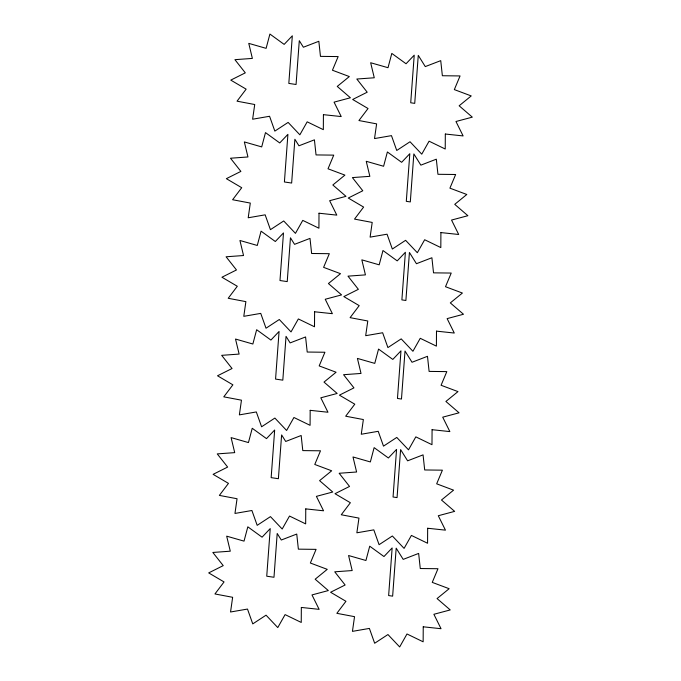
<?xml version="1.0" encoding="UTF-8"?>
<svg xmlns="http://www.w3.org/2000/svg" width="681" height="681" viewBox="0 0 681 681"><rect width="100%" height="100%" fill="white"/><g stroke="black" fill="none" stroke-linecap="round" stroke-linejoin="round"><path stroke-width="1.02" d="M301.342 607.443L301.249 622.443L285.092 614.611L277.771 627.584L266.05 615.181L252.762 623.89L247.492 609.061L230.544 611.998L232.638 597.297L214.949 593.96L224.049 581.94L208.692 572.9L223.223 565.63L212.838 552.453L230.289 551.193L226.679 536.16L244.028 541.131L247.824 526.83L262.074 537.181L270.246 528.575L266.739 576.203L273.983 577.267L277.201 533.461L281.296 540.016L296.746 534.057L298.372 549.158L316.078 549.363L310.357 563.025L327.246 569.35L315.167 579.208L328.327 590.563L311.983 594.922L319.134 609.35L301.342 607.443M305.76 508.886L305.667 523.885L289.51 516.053L282.189 529.026L270.459 516.624L257.18 525.34L251.91 510.503L234.962 513.44L237.056 498.739L219.367 495.402L228.467 483.382L213.11 474.342L227.641 467.072L217.256 453.895L234.707 452.635L231.097 437.602L248.446 442.573L252.234 428.281L266.492 438.624L274.664 430.017L271.157 477.645L278.393 478.709L281.619 434.904L285.714 441.458L301.164 435.5L302.79 450.601L320.496 450.805L314.775 464.468L331.664 470.792L319.585 480.65L332.745 492.014L316.393 496.364L323.552 510.793L305.76 508.886M310.178 410.337L310.085 425.327L293.928 417.496L286.607 430.477L274.877 418.066L261.598 426.783L256.32 411.945L239.371 414.882L241.466 400.181L223.785 396.844L232.885 384.825L217.52 375.784L232.051 368.515L221.674 355.337L239.125 354.086L235.515 339.044L252.864 344.016L256.652 329.723L270.91 340.066L279.074 331.468L275.567 379.087L282.811 380.16L286.037 336.346L290.132 342.901L305.582 336.95L307.208 352.043L324.914 352.247L319.185 365.91L336.082 372.235L324.003 382.092L337.163 393.456L320.811 397.806L327.961 412.235L310.178 410.337M314.596 311.779L314.503 326.769L298.346 318.938L291.025 331.919L279.295 319.508L266.016 328.225L260.738 313.388L243.789 316.325L245.884 301.632L228.203 298.287L237.303 286.267L221.938 277.227L236.469 269.957L226.092 256.78L243.534 255.528L239.933 240.487L257.282 245.458L261.07 231.165L275.32 241.508L283.492 232.911L279.985 280.529L287.229 281.602L290.455 237.788L294.55 244.343L310 238.393L311.626 253.485L329.323 253.69L323.603 267.352L340.5 273.677L328.421 283.543L341.581 294.899L325.229 299.257L332.379 313.677L314.596 311.779M319.006 213.221L318.921 228.212L302.764 220.389L295.443 233.362L283.713 220.959L270.434 229.667L265.156 214.83L248.207 217.775L250.302 203.074L232.621 199.737L241.721 187.709L226.356 178.669L240.887 171.399L230.501 158.222L247.952 156.97L244.343 141.929L261.7 146.909L265.488 132.608L279.738 142.95L287.91 134.353L284.403 181.972L291.647 183.044L294.873 139.239L298.959 145.794L314.418 139.835L316.044 154.927L333.741 155.132L328.021 168.794L344.909 175.119L332.839 184.985L345.991 196.341L329.647 200.699L336.797 215.119L319.006 213.221M323.424 114.663L323.33 129.662L307.182 121.831L299.861 134.804L288.131 122.401L274.843 131.11L269.574 116.272L252.625 119.218L254.72 104.516L237.039 101.18L246.139 89.151L230.774 80.111L245.305 72.85L234.919 59.664L252.37 58.413L248.761 43.371L266.118 48.351L269.906 34.05L284.156 44.393L292.328 35.795L288.821 83.414L296.065 84.487L299.291 40.681L303.377 47.236L318.836 41.277L320.462 56.378L338.159 56.574L332.439 70.237L349.327 76.561L337.248 86.427L350.409 97.783L334.065 102.141L341.215 116.562L323.424 114.663M423.241 626.809L423.148 641.808L406.991 633.977L399.67 646.95L387.949 634.547L374.661 643.256L369.391 628.418L352.443 631.364L354.537 616.663L336.848 613.326L345.948 601.297L330.591 592.257L345.122 584.996L334.737 571.81L352.188 570.559L348.578 555.517L365.927 560.497L369.723 546.196L383.973 556.539L392.145 547.941L388.638 595.56L392.639 596.156L396.18 548.137L403.195 559.382L418.645 553.423L420.271 568.524L437.977 568.72L432.256 582.383L449.145 588.707L437.066 598.573L450.226 609.929L433.882 614.288L441.033 628.708L423.241 626.809M427.659 528.252L427.566 543.251L411.409 535.419L404.088 548.392L392.358 535.99L379.079 544.698L373.809 529.861L356.861 532.806L358.955 518.105L341.266 514.768L350.366 502.74L335.009 493.699L349.54 486.438L339.155 473.261L356.606 472.001L352.996 456.96L370.345 461.939L374.133 447.638L388.391 457.981L396.563 449.383L393.056 497.002L397.057 497.598L400.598 449.579L407.613 460.824L423.063 454.865L424.689 469.967L442.395 470.171L436.674 483.825L453.563 490.158L441.484 500.016L454.644 511.371L438.292 515.73L445.451 530.15L427.659 528.252M432.077 429.694L431.984 444.693L415.827 436.862L408.506 449.835L396.776 437.432L383.497 446.14L378.219 431.311L361.27 434.248L363.365 419.547L345.684 416.21L354.784 404.182L339.419 395.15L353.95 387.881L343.573 374.703L361.024 373.443L357.414 358.41L374.763 363.382L378.551 349.081L392.809 359.423L400.973 350.826L397.466 398.445L401.475 399.04L405.008 351.021L412.031 362.266L427.481 356.308L429.107 371.409L446.813 371.613L441.084 385.267L457.981 391.601L445.902 401.458L459.062 412.814L442.71 417.172L449.86 431.592L432.077 429.694M436.495 331.136L436.402 346.135L420.245 338.304L412.924 351.277L401.194 338.874L387.915 347.582L382.637 332.754L365.688 335.69L367.783 320.989L350.102 317.652L359.202 305.633L343.837 296.593L358.368 289.323L347.991 276.145L365.433 274.886L361.832 259.853L379.181 264.824L382.969 250.523L397.219 260.874L405.391 252.268L401.884 299.895L405.893 300.483L409.426 252.464L416.449 263.709L431.899 257.75L433.525 272.851L451.222 273.055L445.502 286.718L462.399 293.043L450.32 302.9L463.48 314.256L447.128 318.614L454.278 333.043L436.495 331.136M440.905 232.579L440.82 247.578L424.663 239.746L417.342 252.719L405.612 240.316L392.333 249.033L387.055 234.196L370.106 237.133L372.201 222.432L354.52 219.095L363.62 207.075L348.255 198.035L362.786 190.765L352.4 177.588L369.851 176.328L366.242 161.295L383.599 166.266L387.387 151.974L401.637 162.316L409.809 153.71L406.302 201.338L410.311 201.925L413.844 153.906L420.858 165.151L436.317 159.192L437.943 174.293L455.64 174.498L449.92 188.16L466.808 194.485L454.738 204.343L467.89 215.707L451.546 220.057L458.696 234.485L440.905 232.579M445.323 134.029L445.229 149.02L429.081 141.188L421.76 154.17L410.03 141.759L396.742 150.475L391.473 135.638L374.524 138.575L376.619 123.874L358.938 120.537L368.038 108.517L352.673 99.477L367.204 92.207L356.818 79.03L374.269 77.779L370.66 62.737L388.017 67.708L391.805 53.416L406.055 63.759L414.227 55.161L410.72 102.78L414.729 103.367L418.262 55.357L425.276 66.593L440.735 60.643L442.361 75.736L460.058 75.94L454.338 89.603L471.226 95.927L459.147 105.785L472.308 117.149L455.964 121.499L463.114 135.928L445.323 134.029"/></g></svg>
